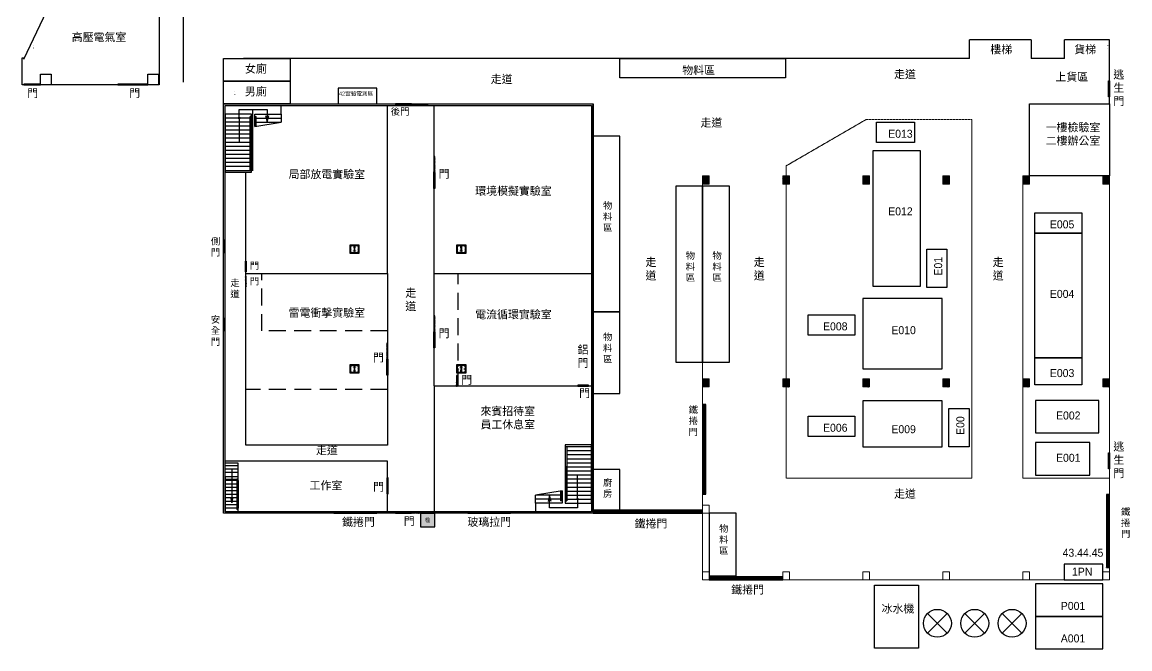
# Model space of a CAD drawing. Header units: millimetres. Extents: x 22594 to 38070, y -3587 to 6205.
# Drawn here: x 22594 to 30897, y -3587 to 1110 of the extents above; entities that cross this region are included whole.
import ezdxf

# ---------------------------------------------------------------- set-up
doc = ezdxf.new("R2010")
doc.units = ezdxf.units.MM
doc.linetypes.add('DASHED2', pattern=[9.525, 6.35, -3.175])
doc.linetypes.add('HIDDEN', pattern=[4.5, 3.5, -1])
doc.layers.get('0').update_dxf_attribs({"lineweight": 25})
for name, color, linetype, lineweight in [('Assist', 40, 'Continuous', 25), ('DIM', 3, 'Continuous', 13), ('HID', 4, 'HIDDEN', 13)]:
    doc.layers.add(name, color=color, linetype=linetype, lineweight=lineweight)
doc.layers.add('樓梯', color=40, linetype='Continuous')
doc.layers.add('消防栓', color=1, linetype='Continuous')
doc.styles.add('CHARDON', font='arial.ttf', dxfattribs={"height": 3})
doc.styles.add('SIMPLEX', font='simplex.shx')
pattern_1 = [(45, (-22528.721, -2654.853), (-2.24506403, 2.24506403), [])]
pattern_2 = [(315, (21109.1092, 20241.788), (2.24506403, 2.24506403), [])]

msp = doc.modelspace()

# ---------------------------------------------------------------- hatches: boundary and pattern name
h = msp.add_hatch()
h.set_pattern_fill('ANSI31', color=256, scale=1.5, angle=90)
h.set_pattern_definition([(45, (-153652.207, -33733.3383), (-3.36759605, 3.36759605), [])])
h.paths.add_polyline_path([(30735.9, 551.2), (30735.9, 671.2), (30735.9, 671.2), (30740.4, 671.2), (30744.9, 671.2), (30744.9, 551.2)])
h = msp.add_hatch()
h.set_pattern_fill('ANSI31', color=256)
h.set_pattern_definition(pattern_1)
h.paths.add_polyline_path([(22606.2, 639.9), (22731.2, 639.9), (22731.2, 645.9), (22606.2, 645.9)])
h = msp.add_hatch()
h.set_pattern_fill('ANSI31', color=256)
h.set_pattern_definition(pattern_1)
h.paths.add_polyline_path([(23311.2, 645.9), (23311.2, 639.9), (23536.2, 639.9), (23536.2, 645.9)])
h = msp.add_hatch()
h.set_pattern_fill('ANSI31', color=256, scale=1.5)
h.set_pattern_definition([(45, (-6159.9087, -4251.512), (-3.36759605, 3.36759605), [])])
h.paths.add_polyline_path([(25392.8, 485.3), (25512.7, 485.3), (25512.7, 486.9), (25512.7, 491.4), (25512.7, 497.3), (25392.7, 497.3)])
h = msp.add_hatch()
h.set_pattern_fill('ANSI31', color=256, scale=1.5, angle=180)
h.set_pattern_definition([(135, (59917.3065, -183901.186), (-3.36759605, -3.36759605), [])])
h.paths.add_polyline_path([(25632.7, 485.3), (25512.8, 485.3), (25512.7, 486.9), (25512.7, 491.4), (25512.7, 497.3), (25632.7, 497.3)])
h = msp.add_hatch()
h.set_pattern_fill('ANSI31', color=256, scale=1.5, angle=270)
h.set_pattern_definition([(315, (20940.4415, 31657.384), (3.36759605, 3.36759605), [])])
h.paths.add_polyline_path([(25678.9, 104.7), (25678.9, -15.2), (25678.9, -15.3), (25683.4, -15.3), (25687.9, -15.3), (25687.9, 104.7)])
h = msp.add_hatch()
h.set_pattern_fill('ANSI31', color=256, scale=1.5, angle=90)
h.set_pattern_definition([(45, (-158709.2323, -34419.8312), (-3.36759605, 3.36759605), [])])
h.paths.add_polyline_path([(25678.9, -135.3), (25678.9, -15.3), (25678.9, -15.3), (25683.4, -15.3), (25687.9, -15.3), (25687.9, -135.3)])
h = msp.add_hatch()
h.set_pattern_fill('ANSI31', color=256)
h.set_pattern_definition([(45, (-6963.4102, -21135.9527), (-2.24506403, 2.24506403), [])])
h.paths.add_polyline_path([(27694.9, -102.9), (27744.9, -102.9), (27744.9, -40.9), (27694.9, -40.9)])
h = msp.add_hatch()
h.set_pattern_fill('ANSI31', color=256)
h.set_pattern_definition([(45, (-6363.4102, -21135.9527), (-2.24506403, 2.24506403), [])])
h.paths.add_polyline_path([(28294.9, -102.9), (28344.9, -102.9), (28344.9, -40.9), (28294.9, -40.9)])
h = msp.add_hatch()
h.set_pattern_fill('ANSI31', color=256)
h.set_pattern_definition([(45, (-5763.4102, -21135.7458), (-2.24506403, 2.24506403), [])])
h.paths.add_polyline_path([(28894.9, -102.7), (28944.9, -102.7), (28944.9, -40.7), (28894.9, -40.7)])
h = msp.add_hatch()
h.set_pattern_fill('ANSI31', color=256)
h.set_pattern_definition([(45, (-5163.4102, -21135.7458), (-2.24506403, 2.24506403), [])])
h.paths.add_polyline_path([(29494.9, -102.7), (29544.9, -102.7), (29544.9, -40.7), (29494.9, -40.7)])
h = msp.add_hatch()
h.set_pattern_fill('ANSI31', color=256)
h.set_pattern_definition([(45, (-4563.4102, -21135.7458), (-2.24506403, 2.24506403), [])])
h.paths.add_polyline_path([(30094.9, -102.7), (30144.9, -102.7), (30144.9, -40.7), (30094.9, -40.7)])
h = msp.add_hatch()
h.set_pattern_fill('ANSI31', color=256)
h.set_pattern_definition([(45, (-3963.4102, -21135.7458), (-2.24506403, 2.24506403), [])])
h.paths.add_polyline_path([(30694.9, -102.7), (30744.9, -102.7), (30744.9, -40.7), (30694.9, -40.7)])
h = msp.add_hatch()
h.set_pattern_fill('ANSI31', color=256, angle=270)
h.set_pattern_definition([(315, (20947.2648, 20499.619), (2.24506403, 2.24506403), [])])
h.paths.add_polyline_path([(24103.9, -524.4), (24103.9, -615.4), (24106.2, -615.5), (24109.2, -615.5), (24115.9, -615.5), (24115.9, -524.4)])
h = msp.add_hatch(color=256)
h.dxf.hatch_style = 1
edge = h.paths.add_edge_path()
edge.add_arc((25061.9, -613.7), 1.2, 180, 540)
edge = h.paths.add_edge_path()
edge.add_arc((25084.9, -613.7), 1.2, 180, 540)
edge = h.paths.add_edge_path()
edge.add_arc((25107.9, -613.7), 1.2, 180, 540)
edge = h.paths.add_edge_path()
edge.add_arc((25107.9, -590.7), 1.2, 180, 540)
edge = h.paths.add_edge_path()
edge.add_arc((25107.9, -567.7), 1.2, 180, 540)
edge = h.paths.add_edge_path()
edge.add_arc((25084.9, -567.7), 1.2, 180, 540)
edge = h.paths.add_edge_path()
edge.add_arc((25061.9, -567.7), 1.2, 180, 540)
edge = h.paths.add_edge_path()
edge.add_arc((25061.9, -590.7), 1.2, 180, 540)
h = msp.add_hatch(color=256)
h.dxf.hatch_style = 1
h.paths.add_polyline_path([(25077.4, -605.7), (25077.4, -604.7), (25084.4, -604.7), (25084.4, -576.7), (25077.4, -576.7), (25077.4, -575.7), (25092.4, -575.7), (25092.4, -576.7), (25085.4, -576.7), (25085.4, -604.7), (25092.4, -604.7), (25092.4, -605.7)])
h = msp.add_hatch(color=256)
h.dxf.hatch_style = 1
edge = h.paths.add_edge_path()
edge.add_arc((25862.9, -613.7), 1.2, 180, 540)
edge = h.paths.add_edge_path()
edge.add_arc((25885.9, -613.7), 1.2, 180, 540)
edge = h.paths.add_edge_path()
edge.add_arc((25908.9, -613.7), 1.2, 180, 540)
edge = h.paths.add_edge_path()
edge.add_arc((25908.9, -590.7), 1.2, 180, 540)
edge = h.paths.add_edge_path()
edge.add_arc((25908.9, -567.7), 1.2, 180, 540)
edge = h.paths.add_edge_path()
edge.add_arc((25885.9, -567.7), 1.2, 180, 540)
edge = h.paths.add_edge_path()
edge.add_arc((25862.9, -567.7), 1.2, 180, 540)
edge = h.paths.add_edge_path()
edge.add_arc((25862.9, -590.7), 1.2, 180, 540)
h = msp.add_hatch(color=256)
h.dxf.hatch_style = 1
h.paths.add_polyline_path([(25878.4, -605.7), (25878.4, -604.7), (25885.4, -604.7), (25885.4, -576.7), (25878.4, -576.7), (25878.4, -575.7), (25893.4, -575.7), (25893.4, -576.7), (25886.4, -576.7), (25886.4, -604.7), (25893.4, -604.7), (25893.4, -605.7)])
h = msp.add_hatch()
h.set_pattern_fill('ANSI31', color=256, angle=90)
h.set_pattern_definition(pattern_2)
h.paths.add_polyline_path([(24268.1, -761.1), (24268.1, -681.1), (24268.1, -681.1), (24271.1, -681.1), (24274.1, -681.1), (24274.1, -761.1)])
h = msp.add_hatch()
h.set_pattern_fill('ANSI31', color=256, angle=270)
h.set_pattern_definition(pattern_2)
h.paths.add_polyline_path([(24268.1, -793.3), (24268.1, -873.2), (24268.1, -873.3), (24271.1, -873.3), (24274.1, -873.3), (24274.1, -793.3)])
h = msp.add_hatch()
h.set_pattern_fill('ANSI31', color=256, angle=270)
h.set_pattern_definition([(315, (20947.2648, 19913.3272), (2.24506403, 2.24506403), [])])
h.paths.add_polyline_path([(24103.9, -1110.7), (24103.9, -1201.7), (24106.2, -1201.8), (24109.2, -1201.8), (24115.9, -1201.8), (24115.9, -1110.7)])
h = msp.add_hatch()
h.set_pattern_fill('ANSI31', color=256, scale=1.5, angle=270)
h.set_pattern_definition([(315, (20940.4415, 30461.7113), (3.36759605, 3.36759605), [])])
h.paths.add_polyline_path([(25678.9, -1090.9), (25678.9, -1210.8), (25678.9, -1210.9), (25683.4, -1210.9), (25687.9, -1210.9), (25687.9, -1090.9)])
h = msp.add_hatch()
h.set_pattern_fill('ANSI31', color=256, scale=1.5, angle=90)
h.set_pattern_definition([(45, (-158712.2323, -34419.8312), (-3.36759605, 3.36759605), [])])
h.paths.add_polyline_path([(25678.9, -1330.9), (25678.9, -1211), (25678.9, -1210.9), (25683.4, -1210.9), (25687.9, -1210.9), (25687.9, -1330.9)])
h = msp.add_hatch()
h.set_pattern_fill('ANSI31', color=256, scale=1.5, angle=270)
h.set_pattern_definition([(315, (20588.6136, 30257.4996), (3.36759605, 3.36759605), [])])
h.paths.add_polyline_path([(25327.1, -1295.1), (25327.1, -1415.1), (25327.1, -1415.1), (25331.6, -1415.1), (25336.1, -1415.1), (25336.1, -1295.1)])
h = msp.add_hatch()
h.set_pattern_fill('ANSI31', color=256, angle=270)
h.set_pattern_definition([(315, (23706.7428, 19671.913), (2.24506403, 2.24506403), [])])
h.paths.add_polyline_path([(26862.9, -1363.2), (26862.9, -1443.2), (26865.7, -1443.2), (26868.7, -1443.2), (26874.9, -1443.2), (26874.9, -1363.2)])
h = msp.add_hatch(color=256)
h.dxf.hatch_style = 1
edge = h.paths.add_edge_path()
edge.add_arc((25061.9, -1511.7), 1.2, 180, 540)
edge = h.paths.add_edge_path()
edge.add_arc((25084.9, -1511.7), 1.2, 180, 540)
edge = h.paths.add_edge_path()
edge.add_arc((25107.9, -1511.7), 1.2, 180, 540)
edge = h.paths.add_edge_path()
edge.add_arc((25107.9, -1488.7), 1.2, 180, 540)
edge = h.paths.add_edge_path()
edge.add_arc((25107.9, -1465.7), 1.2, 180, 540)
edge = h.paths.add_edge_path()
edge.add_arc((25084.9, -1465.7), 1.2, 180, 540)
edge = h.paths.add_edge_path()
edge.add_arc((25061.9, -1465.7), 1.2, 180, 540)
edge = h.paths.add_edge_path()
edge.add_arc((25061.9, -1488.7), 1.2, 180, 540)
h = msp.add_hatch(color=256)
h.dxf.hatch_style = 1
h.paths.add_polyline_path([(25077.4, -1503.7), (25077.4, -1502.7), (25084.4, -1502.7), (25084.4, -1474.7), (25077.4, -1474.7), (25077.4, -1473.7), (25092.4, -1473.7), (25092.4, -1474.7), (25085.4, -1474.7), (25085.4, -1502.7), (25092.4, -1502.7), (25092.4, -1503.7)])
h = msp.add_hatch()
h.set_pattern_fill('ANSI31', color=256, scale=1.5, angle=90)
h.set_pattern_definition([(45, (-159064.06, -34624.043), (-3.36759605, 3.36759605), [])])
h.paths.add_polyline_path([(25327.1, -1535.1), (25327.1, -1415.2), (25327.1, -1415.1), (25331.6, -1415.1), (25336.1, -1415.1), (25336.1, -1535.1)])
h = msp.add_hatch(color=256)
h.dxf.hatch_style = 1
edge = h.paths.add_edge_path()
edge.add_arc((25862.9, -1511.7), 1.2, 0, 360)
edge = h.paths.add_edge_path()
edge.add_arc((25885.9, -1511.7), 1.2, 0, 360)
edge = h.paths.add_edge_path()
edge.add_arc((25908.9, -1511.7), 1.2, 0, 360)
edge = h.paths.add_edge_path()
edge.add_arc((25908.9, -1488.7), 1.2, 0, 360)
edge = h.paths.add_edge_path()
edge.add_arc((25908.9, -1465.7), 1.2, 0, 360)
edge = h.paths.add_edge_path()
edge.add_arc((25885.9, -1465.7), 1.2, 0, 360)
edge = h.paths.add_edge_path()
edge.add_arc((25862.9, -1465.7), 1.2, 0, 360)
edge = h.paths.add_edge_path()
edge.add_arc((25862.9, -1488.7), 1.2, 0, 360)
h = msp.add_hatch(color=256)
h.dxf.hatch_style = 1
h.paths.add_polyline_path([(25878.4, -1503.7), (25878.4, -1502.7), (25885.4, -1502.7), (25885.4, -1474.7), (25878.4, -1474.7), (25878.4, -1473.7), (25893.4, -1473.7), (25893.4, -1474.7), (25886.4, -1474.7), (25886.4, -1502.7), (25893.4, -1502.7), (25893.4, -1503.7)])
h = msp.add_hatch()
h.set_pattern_fill('ANSI31', color=256, angle=270)
h.set_pattern_definition([(315, (22690.949, 19497.3185), (2.24506403, 2.24506403), [])])
h.paths.add_polyline_path([(25849.9, -1537.8), (25849.9, -1617.7), (25849.9, -1617.8), (25852.9, -1617.8), (25855.9, -1617.8), (25855.9, -1537.8)])
h = msp.add_hatch()
h.set_pattern_fill('ANSI31', color=256)
h.set_pattern_definition([(45, (-6963.4102, -22657.0562), (-2.24506403, 2.24506403), [])])
h.paths.add_polyline_path([(27694.9, -1624), (27744.9, -1624), (27744.9, -1562), (27694.9, -1562)])
h = msp.add_hatch()
h.set_pattern_fill('ANSI31', color=256)
h.set_pattern_definition([(45, (-6363.4102, -22657.0562), (-2.24506403, 2.24506403), [])])
h.paths.add_polyline_path([(28294.9, -1624), (28344.9, -1624), (28344.9, -1562), (28294.9, -1562)])
h = msp.add_hatch()
h.set_pattern_fill('ANSI31', color=256)
h.set_pattern_definition([(45, (-5763.4102, -22657.0562), (-2.24506403, 2.24506403), [])])
h.paths.add_polyline_path([(28894.9, -1624), (28944.9, -1624), (28944.9, -1562), (28894.9, -1562)])
h = msp.add_hatch()
h.set_pattern_fill('ANSI31', color=256)
h.set_pattern_definition([(45, (-5163.4102, -22656.8493), (-2.24506403, 2.24506403), [])])
h.paths.add_polyline_path([(29494.9, -1623.8), (29544.9, -1623.8), (29544.9, -1561.8), (29494.9, -1561.8)])
h = msp.add_hatch()
h.set_pattern_fill('ANSI31', color=256)
h.set_pattern_definition([(45, (-4563.4102, -22656.8493), (-2.24506403, 2.24506403), [])])
h.paths.add_polyline_path([(30094.9, -1623.8), (30144.9, -1623.8), (30144.9, -1561.8), (30094.9, -1561.8)])
h = msp.add_hatch()
h.set_pattern_fill('ANSI31', color=256)
h.set_pattern_definition([(45, (-3963.4102, -22656.8493), (-2.24506403, 2.24506403), [])])
h.paths.add_polyline_path([(30694.9, -1623.8), (30744.9, -1623.8), (30744.9, -1561.8), (30694.9, -1561.8)])
h = msp.add_hatch()
h.set_pattern_fill('ANSI31', color=256)
h.set_pattern_definition([(45, (5725.4436, -4776.2385), (-2.24506403, 2.24506403), [])])
h.paths.add_polyline_path([(26760.5, -1617.3), (26840.5, -1617.3), (26840.5, -1617.3), (26840.5, -1614.3), (26840.5, -1611.3), (26760.5, -1611.3)])
h = msp.add_hatch()
h.set_pattern_fill('ANSI31', color=256, scale=1.5, angle=270)
h.set_pattern_definition([(315, (22971.467, 29244.544), (3.36759605, 3.36759605), [])])
h.paths.add_polyline_path([(27694.9, -1757.3), (27694.9, -2428), (27709.9, -2428.1), (27714.4, -2428.1), (27718.9, -2428.1), (27718.9, -1757.3)])
h = msp.add_hatch()
h.set_pattern_fill('ANSI31', color=256, scale=1.5, angle=90)
h.set_pattern_definition([(45, (-153652.207, -36522.1283), (-3.36759605, 3.36759605), [])])
h.paths.add_polyline_path([(30735.9, -2237.6), (30735.9, -2117.6), (30735.9, -2117.6), (30740.4, -2117.6), (30744.9, -2117.6), (30744.9, -2237.6)])
h = msp.add_hatch()
h.set_pattern_fill('ANSI31', color=256, scale=1.5, angle=270)
h.set_pattern_definition([(315, (20589.673, 29248.5424), (3.36759605, 3.36759605), [])])
h.paths.add_polyline_path([(25328.1, -2304.1), (25328.1, -2424), (25328.1, -2424.1), (25332.6, -2424.1), (25337.1, -2424.1), (25337.1, -2304.1)])
h = msp.add_hatch()
h.set_pattern_fill('ANSI31', color=256, scale=1.5, angle=270)
h.set_pattern_definition([(315, (25997.467, 28695.1566), (3.36759605, 3.36759605), [])])
h.paths.add_polyline_path([(30720.9, -2428.8), (30720.9, -2977.4), (30735.9, -2977.5), (30740.4, -2977.5), (30744.9, -2977.5), (30744.9, -2428.8)])
h = msp.add_hatch()
h.set_pattern_fill('ANSI31', color=256, scale=1.5)
h.set_pattern_definition([(45, (-6581.7846, -7307.512), (-3.36759605, 3.36759605), [])])
h.paths.add_polyline_path([(24930.2, -2570.7), (25090.8, -2570.7), (25090.9, -2569.1), (25090.9, -2564.6), (25090.9, -2558.7), (24930.1, -2558.7)])
h = msp.add_hatch()
h.set_pattern_fill('ANSI31', color=256, scale=1.5)
h.set_pattern_definition([(45, (-6421.083, -7307.512), (-3.36759605, 3.36759605), [])])
h.paths.add_polyline_path([(25090.9, -2570.7), (25251.5, -2570.7), (25251.6, -2569.1), (25251.6, -2564.6), (25251.6, -2558.7), (25090.8, -2558.7)])
h = msp.add_hatch()
h.set_pattern_fill('ANSI31', color=256, scale=1.5)
h.set_pattern_definition([(45, (-6159.9087, -7307.512), (-3.36759605, 3.36759605), [])])
h.paths.add_polyline_path([(25392.8, -2570.7), (25512.7, -2570.7), (25512.7, -2569.1), (25512.7, -2564.6), (25512.7, -2558.7), (25392.7, -2558.7)])
h = msp.add_hatch()
h.set_pattern_fill('ANSI31', color=256, scale=1.5, angle=180)
h.set_pattern_definition([(135, (59917.3065, -186957.186), (-3.36759605, -3.36759605), [])])
h.paths.add_polyline_path([(25632.7, -2570.7), (25512.8, -2570.7), (25512.7, -2569.1), (25512.7, -2564.6), (25512.7, -2558.7), (25632.7, -2558.7)])
h = msp.add_hatch()
h.set_pattern_fill('ANSI31', color=256, scale=1.5)
h.set_pattern_definition([(45, (-5577.591, -7307.512), (-3.36759605, 3.36759605), [])])
h.paths.add_polyline_path([(25934.4, -2570.7), (26095, -2570.7), (26095, -2569.1), (26095, -2564.6), (26095, -2558.7), (25934.3, -2558.7)])
h = msp.add_hatch()
h.set_pattern_fill('ANSI31', color=256, scale=1.5)
h.set_pattern_definition([(45, (-5416.8896, -7307.512), (-3.36759605, 3.36759605), [])])
h.paths.add_polyline_path([(26095.1, -2570.7), (26255.7, -2570.7), (26255.7, -2569.1), (26255.7, -2564.6), (26255.7, -2558.7), (26095, -2558.7)])
h = msp.add_hatch()
h.set_pattern_fill('ANSI31', color=256)
h.set_pattern_definition([(45, (5839.8204, -5711.619), (-2.24506403, 2.24506403), [])])
h.paths.add_polyline_path([(26874.9, -2570.7), (27694.9, -2570.7), (27694.9, -2546.7), (26954.9, -2546.7), (26954.9, -2546.7), (26874.9, -2546.7)])
h = msp.add_hatch()
h.set_pattern_fill('ANSI31', color=256)
h.set_pattern_definition([(45, (6709.8204, -6211.619), (-2.24506403, 2.24506403), [])])
h.paths.add_polyline_path([(27744.9, -3070.7), (28294.9, -3070.7), (28294.9, -3046.7), (27824.9, -3046.7), (27824.9, -3046.7), (27744.9, -3046.7)])
at = {"layer": '消防栓'}
h = msp.add_hatch(color=256, dxfattribs=at)
h.paths.add_polyline_path([(25580.1, -2671.4), (25687.6, -2671.4), (25687.6, -2572.4), (25580.1, -2572.4)])
h.paths.add_polyline_path([(25584.7, -2609), (25643.1, -2609), (25643.1, -2707.1), (25584.7, -2707.1)], flags=9)

# ---------------------------------------------------------------- linework, layer by layer
for p, q in [((22606.2, 831.9), (23269, 2233.9)), ((23621.2, 1284.7), (23621.2, 639.9)), ((23801.2, 1184.7), (23801.2, 661.9)), ((29694.9, 838.2), (29694.9, 978.7)), ((30157.3, 978.7), (30157.3, 838.2)), ((30407.3, 838.2), (30407.3, 978.7)), ((30744.9, 497.3), (30744.9, 978.7)), ((22606.2, 639.9), (22594.2, 639.9)), ((23621.2, 639.9), (22811.2, 639.9)), ((25332.4, -774.3), (25332.4, 485.3)), ((25683.4, -1616.3), (25683.4, 485.3)), ((24271.4, -2059.3), (24271.4, -14.7)), ((25056.9, -618.7), (25056.9, -562.7)), ((25056.9, -562.7), (25112.9, -562.7)), ((25056.9, -618.7), (25056.9, -562.7)), ((25056.9, -562.7), (25112.9, -562.7)), ((25056.9, -618.7), (25056.9, -562.7)), ((25077.4, -576.7), (25077.4, -575.7)), ((25077.4, -575.7), (25092.4, -575.7)), ((25084.4, -576.7), (25077.4, -576.7)), ((25084.4, -604.7), (25084.4, -576.7)), ((25092.4, -576.7), (25085.4, -576.7)), ((25085.4, -576.7), (25085.4, -604.7)), ((25092.4, -575.7), (25092.4, -576.7)), ((25112.9, -562.7), (25112.9, -618.7)), ((25112.9, -562.7), (25112.9, -618.7)), ((25857.9, -618.7), (25857.9, -562.7)), ((25857.9, -562.7), (25913.9, -562.7)), ((25857.9, -618.7), (25857.9, -562.7)), ((25857.9, -562.7), (25913.9, -562.7)), ((25857.9, -618.7), (25857.9, -562.7)), ((25878.4, -576.7), (25878.4, -575.7)), ((25878.4, -575.7), (25893.4, -575.7)), ((25885.4, -576.7), (25878.4, -576.7)), ((25885.4, -604.7), (25885.4, -576.7)), ((25893.4, -576.7), (25886.4, -576.7)), ((25886.4, -576.7), (25886.4, -604.7)), ((25893.4, -575.7), (25893.4, -576.7)), ((25913.9, -562.7), (25913.9, -618.7)), ((25913.9, -562.7), (25913.9, -618.7)), ((25084.9, -618.7), (25056.9, -618.7)), ((25084.9, -618.7), (25056.9, -618.7)), ((25084.9, -618.7), (25056.9, -618.7)), ((25077.4, -605.7), (25077.4, -604.7)), ((25077.4, -604.7), (25084.4, -604.7)), ((25092.4, -605.7), (25077.4, -605.7)), ((25112.9, -618.7), (25084.9, -618.7)), ((25112.9, -618.7), (25084.9, -618.7)), ((25085.4, -604.7), (25092.4, -604.7)), ((25092.4, -604.7), (25092.4, -605.7)), ((25112.9, -590.7), (25112.9, -618.7)), ((25112.9, -590.7), (25112.9, -618.7)), ((25885.9, -618.7), (25857.9, -618.7)), ((25885.9, -618.7), (25857.9, -618.7)), ((25885.9, -618.7), (25857.9, -618.7)), ((25878.4, -605.7), (25878.4, -604.7)), ((25878.4, -604.7), (25885.4, -604.7)), ((25893.4, -605.7), (25878.4, -605.7)), ((25913.9, -618.7), (25885.9, -618.7)), ((25913.9, -618.7), (25885.9, -618.7)), ((25886.4, -604.7), (25893.4, -604.7)), ((25893.4, -604.7), (25893.4, -605.7)), ((25913.9, -590.7), (25913.9, -618.7)), ((25913.9, -590.7), (25913.9, -618.7)), ((24271.4, -774.3), (25332.4, -774.3)), ((25332.4, -774.3), (25332.4, -2059.3)), ((25683.4, -774.3), (26862.9, -774.3)), ((25056.9, -1516.7), (25056.9, -1460.7)), ((25056.9, -1460.7), (25112.9, -1460.7)), ((25056.9, -1516.7), (25056.9, -1460.7)), ((25056.9, -1460.7), (25112.9, -1460.7)), ((25077.4, -1474.7), (25077.4, -1473.7)), ((25077.4, -1473.7), (25092.4, -1473.7)), ((25084.4, -1474.7), (25077.4, -1474.7)), ((25084.4, -1502.7), (25084.4, -1474.7)), ((25092.4, -1474.7), (25085.4, -1474.7)), ((25085.4, -1474.7), (25085.4, -1502.7)), ((25092.4, -1473.7), (25092.4, -1474.7)), ((25112.9, -1460.7), (25112.9, -1516.7)), ((25112.9, -1460.7), (25112.9, -1516.7)), ((25112.9, -1488.7), (25112.9, -1516.7)), ((25112.9, -1488.7), (25112.9, -1516.7)), ((25857.9, -1516.7), (25857.9, -1460.7)), ((25857.9, -1460.7), (25913.9, -1460.7)), ((25857.9, -1516.7), (25857.9, -1460.7)), ((25857.9, -1460.7), (25913.9, -1460.7)), ((25857.9, -1516.7), (25857.9, -1460.7)), ((25878.4, -1474.7), (25878.4, -1473.7)), ((25878.4, -1473.7), (25893.4, -1473.7)), ((25885.4, -1474.7), (25878.4, -1474.7)), ((25885.4, -1502.7), (25885.4, -1474.7)), ((25893.4, -1474.7), (25886.4, -1474.7)), ((25886.4, -1474.7), (25886.4, -1502.7)), ((25893.4, -1473.7), (25893.4, -1474.7)), ((25913.9, -1460.7), (25913.9, -1516.7)), ((25913.9, -1460.7), (25913.9, -1516.7)), ((25913.9, -1488.7), (25913.9, -1516.7)), ((25913.9, -1488.7), (25913.9, -1516.7)), ((25084.9, -1516.7), (25056.9, -1516.7)), ((25084.9, -1516.7), (25056.9, -1516.7)), ((25077.4, -1503.7), (25077.4, -1502.7)), ((25077.4, -1502.7), (25084.4, -1502.7)), ((25092.4, -1503.7), (25077.4, -1503.7)), ((25112.9, -1516.7), (25084.9, -1516.7)), ((25112.9, -1516.7), (25084.9, -1516.7)), ((25085.4, -1502.7), (25092.4, -1502.7)), ((25092.4, -1502.7), (25092.4, -1503.7)), ((25885.9, -1516.7), (25857.9, -1516.7)), ((25885.9, -1516.7), (25857.9, -1516.7)), ((25885.9, -1516.7), (25857.9, -1516.7)), ((25878.4, -1503.7), (25878.4, -1502.7)), ((25878.4, -1502.7), (25885.4, -1502.7)), ((25893.4, -1503.7), (25878.4, -1503.7)), ((25913.9, -1516.7), (25885.9, -1516.7)), ((25913.9, -1516.7), (25885.9, -1516.7)), ((25886.4, -1502.7), (25893.4, -1502.7)), ((25893.4, -1502.7), (25893.4, -1503.7)), ((25683.4, -1616.3), (26862.9, -1616.3)), ((25683.4, -1616.3), (25683.4, -2559.3)), ((25332.4, -2059.3), (24271.4, -2059.3)), ((25332.4, -2179.3), (24117.4, -2179.3)), ((25332.4, -2558.7), (25332.4, -2179.3))]:
    msp.add_line(p, q)
at = {"color": 0}
for p, q in [((30157.3, 978.7), (29694.9, 978.7)), ((30744.9, 978.7), (30407.3, 978.7)), ((22594.2, 843.9), (22611.9, 843.9)), ((22594.2, 639.9), (22594.2, 843.9)), ((22594.2, 843.9), (22611.9, 843.9)), ((22594.2, 843.9), (22611.9, 843.9)), ((26874.9, 838.2), (24253.6, 838.2)), ((29694.9, 838.2), (26874.9, 838.2)), ((30407.3, 838.2), (30157.3, 838.2)), ((24103.9, 497.3), (26874.9, 497.3)), ((24103.9, 497.3), (26874.9, 497.3)), ((24103.9, -2570.7), (24103.9, 497.3)), ((26874.9, -2570.7), (26874.9, 497.3)), ((26874.9, -2570.7), (26874.9, 497.3)), ((26874.9, -2570.7), (24103.9, -2570.7)), ((29380.6, -3321.3), (29528.3, -3469)), ((29380.6, -3469), (29528.3, -3321.3)), ((29660.6, -3321.3), (29808.4, -3469)), ((29660.6, -3469), (29808.4, -3321.3)), ((29940.7, -3321.3), (30088.4, -3469)), ((29940.7, -3469), (30088.4, -3321.3))]:
    msp.add_line(p, q, dxfattribs=at)
at = {"linetype": 'DASHED2', "ltscale": 20}
for p, q in [((24391.4, -1204.3), (24391.4, -774.3)), ((25863.4, -1616.3), (25863.4, -774.3)), ((25332.4, -1204.3), (24391.4, -1204.3)), ((25333, -1643.3), (24272, -1643.3))]:
    msp.add_line(p, q, dxfattribs=at)
at = {"color": 0}
for points in [[(24602.7, 667.8), (24103.9, 667.8), (24103.9, 838.2), (24602.7, 838.2)], [(27075, 838.2), (28314.8, 838.2), (28314.8, 693.4), (27075, 693.4)], [(24602.7, 497.3), (24103.9, 497.3), (24103.9, 667.8), (24602.7, 667.8)], [(26874.9, -2570.7), (24103.9, -2570.7), (24103.9, 497.3), (26874.9, 497.3)], [(26862.9, -2558.7), (24115.9, -2558.7), (24115.9, 485.3), (26862.9, 485.3)], [(30744.9, -40.7), (30144.9, -40.7), (30144.9, 497.3), (30744.9, 497.3)], [(26874.9, -1061.7), (27075, -1061.7), (27075, 255.5), (26874.9, 255.5)], [(27494.8, -1436.8), (27694.9, -1436.8), (27694.9, -119.6), (27494.8, -119.6)], [(27694.9, -1436.8), (27895, -1436.8), (27895, -119.6), (27694.9, -119.6)], [(29490.2, -960.9), (28894.9, -960.9), (28894.9, -1488.3), (29490.2, -1488.3)], [(26874.9, -1672.2), (27075, -1672.2), (27075, -1061.7), (26874.9, -1061.7)], [(29490.2, -1728.2), (28894.9, -1728.2), (28894.9, -2071.6), (29490.2, -2071.6)], [(30665.1, -1724.3), (30189.9, -1724.3), (30189.9, -1967.9), (30665.1, -1967.9)], [(30597.6, -2041.3), (30189.9, -2041.3), (30189.9, -2284.9), (30597.6, -2284.9)], [(26874.9, -2546.7), (27075, -2546.7), (27075, -2241.4), (26874.9, -2241.4)], [(27744.9, -3039.7), (27945, -3039.7), (27945, -2570), (27744.9, -2570)], [(28983.4, -3109.1), (29313.3, -3109.1), (29313.3, -3582.1), (28983.4, -3582.1)], [(30694.9, -3099.6), (30189.9, -3099.6), (30189.9, -3343.2), (30694.9, -3343.2)], [(30694.9, -3343.2), (30189.9, -3343.2), (30189.9, -3586.8), (30694.9, -3586.8)]]:
    msp.add_lwpolyline(points, close=True, dxfattribs=at)
for points in [[(22731.2, 719.9), (22811.2, 719.9), (22811.2, 639.9), (22731.2, 639.9)], [(23536.2, 719.9), (23616.2, 719.9), (23616.2, 639.9), (23536.2, 639.9)], [(30735.9, 551.2), (30735.9, 671.2), (30744.9, 671.2), (30744.9, 551.2)], [(22606.2, 639.9), (22731.2, 639.9), (22731.2, 645.9), (22606.2, 645.9)], [(23311.2, 639.9), (23536.2, 639.9), (23536.2, 645.9), (23311.2, 645.9)], [(25392.7, 485.3), (25512.7, 485.3), (25512.7, 497.3), (25392.7, 497.3)], [(25632.7, 485.3), (25512.7, 485.3), (25512.7, 497.3), (25632.7, 497.3)], [(28997.3, 360.4), (29284, 360.4), (29284, 208.4), (28997.3, 208.4)], [(25678.9, 104.7), (25678.9, -15.3), (25687.9, -15.3), (25687.9, 104.7)], [(28973, 147.8), (29324.3, 147.8), (29324.3, -871.4), (28973, -871.4)], [(25678.9, -135.3), (25678.9, -15.3), (25687.9, -15.3), (25687.9, -135.3)], [(30184.9, -318.9), (30536.1, -318.9), (30536.1, -470.8), (30184.9, -470.8)], [(30184.9, -470.8), (30536.1, -470.8), (30536.1, -1406.3), (30184.9, -1406.3)], [(24103.9, -524.4), (24103.9, -615.5), (24115.9, -615.5), (24115.9, -524.4)], [(25117.9, -623.7), (25051.9, -623.7), (25051.9, -557.7), (25117.9, -557.7)], [(25112.9, -618.7), (25056.9, -618.7), (25056.9, -562.7), (25112.9, -562.7)], [(25918.9, -623.7), (25852.9, -623.7), (25852.9, -557.7), (25918.9, -557.7)], [(25913.9, -618.7), (25857.9, -618.7), (25857.9, -562.7), (25913.9, -562.7)], [(29374.1, -877.2), (29374.1, -590.4), (29526, -590.4), (29526, -877.2)], [(24268.1, -761.1), (24268.1, -681.1), (24274.1, -681.1), (24274.1, -761.1)], [(24268.1, -793.3), (24268.1, -873.3), (24274.1, -873.3), (24274.1, -793.3)], [(24103.9, -1110.7), (24103.9, -1201.8), (24115.9, -1201.8), (24115.9, -1110.7)], [(25678.9, -1090.9), (25678.9, -1210.9), (25687.9, -1210.9), (25687.9, -1090.9)], [(28484.7, -1083.4), (28835.9, -1083.4), (28835.9, -1235.4), (28484.7, -1235.4)], [(25678.9, -1330.9), (25678.9, -1210.9), (25687.9, -1210.9), (25687.9, -1330.9)], [(25327.1, -1295.1), (25327.1, -1415.1), (25336.1, -1415.1), (25336.1, -1295.1)], [(26862.9, -1363.2), (26862.9, -1443.2), (26874.9, -1443.2), (26874.9, -1363.2)], [(30184.9, -1406.3), (30536.1, -1406.3), (30536.1, -1608.9), (30184.9, -1608.9)], [(25117.9, -1521.7), (25051.9, -1521.7), (25051.9, -1455.7), (25117.9, -1455.7)], [(25112.9, -1516.7), (25056.9, -1516.7), (25056.9, -1460.7), (25112.9, -1460.7)], [(25327.1, -1535.1), (25327.1, -1415.1), (25336.1, -1415.1), (25336.1, -1535.1)], [(25918.9, -1521.7), (25852.9, -1521.7), (25852.9, -1455.7), (25918.9, -1455.7)], [(25913.9, -1516.7), (25857.9, -1516.7), (25857.9, -1460.7), (25913.9, -1460.7)], [(25849.9, -1537.8), (25849.9, -1617.8), (25855.9, -1617.8), (25855.9, -1537.8)], [(26760.5, -1617.3), (26840.5, -1617.3), (26840.5, -1611.3), (26760.5, -1611.3)], [(27694.9, -1756.1), (27694.9, -2428.1), (27718.9, -2428.1), (27718.9, -1756.1)], [(29540, -2071.6), (29540, -1784.9), (29692, -1784.9), (29692, -2071.6)], [(28484.7, -1843.4), (28835.9, -1843.4), (28835.9, -1995.4), (28484.7, -1995.4)], [(30735.9, -2237.6), (30735.9, -2117.6), (30744.9, -2117.6), (30744.9, -2237.6)], [(25328.2, -2304.1), (25328.2, -2424.1), (25337.2, -2424.1), (25337.2, -2304.1)], [(30720.9, -2428.8), (30720.9, -2977.5), (30744.9, -2977.5), (30744.9, -2428.8)], [(24930.2, -2570.7), (25090.9, -2570.7), (25090.9, -2558.7), (24930.2, -2558.7)], [(25090.9, -2570.7), (25251.6, -2570.7), (25251.6, -2558.7), (25090.9, -2558.7)], [(25392.7, -2570.7), (25512.7, -2570.7), (25512.7, -2558.7), (25392.7, -2558.7)], [(25632.7, -2570.7), (25512.7, -2570.7), (25512.7, -2558.7), (25632.7, -2558.7)], [(25934.3, -2570.7), (26095, -2570.7), (26095, -2558.7), (25934.3, -2558.7)], [(26095, -2570.7), (26255.7, -2570.7), (26255.7, -2558.7), (26095, -2558.7)], [(26874.9, -2570.7), (27694.9, -2570.7), (27694.9, -2546.7), (26874.9, -2546.7)], [(27744.9, -3070.7), (28294.9, -3070.7), (28294.9, -3046.7), (27744.9, -3046.7)]]:
    msp.add_lwpolyline(points, close=True)
at = {"color": 2}
for points in [[(25252.5, 616.3), (24963.4, 616.3), (24963.4, 497.3), (25252.5, 497.3)], [(30694.9, -2951.7), (30405.8, -2951.7), (30405.8, -3070.7), (30694.9, -3070.7)]]:
    msp.add_lwpolyline(points, close=True, dxfattribs=at)
at = {"lineweight": -3, "flags": 128}
msp.add_lwpolyline([(25580.1, -2671.4), (25687.6, -2671.4), (25687.6, -2572.4), (25580.1, -2572.4)], close=True, dxfattribs=at)
msp.add_lwpolyline([(25687.6, -2572.4), (25580.1, -2572.4), (25580.1, -2671.4), (25687.6, -2671.4)], dxfattribs=at)
for centre in [(25061.9, -567.7), (25084.9, -567.7), (25107.9, -567.7), (25862.9, -567.7), (25885.9, -567.7), (25908.9, -567.7), (25061.9, -613.7), (25084.9, -613.7), (25107.9, -613.7), (25862.9, -613.7), (25885.9, -613.7), (25908.9, -613.7), (25061.9, -1465.7), (25084.9, -1465.7), (25107.9, -1465.7), (25862.9, -1465.7), (25862.9, -1488.7), (25885.9, -1465.7), (25908.9, -1465.7), (25908.9, -1488.7), (25061.9, -1511.7), (25084.9, -1511.7), (25107.9, -1511.7), (25862.9, -1511.7), (25885.9, -1511.7), (25908.9, -1511.7)]:
    msp.add_circle(centre, 1.2)
at = {"color": 0}
for centre in [(29454.5, -3395.2), (29734.5, -3395.2), (30014.5, -3395.2)]:
    msp.add_circle(centre, 104.5, dxfattribs=at)
at = {"layer": 'Assist'}
for p, q in [((24323.5, -4.7), (24323.5, 459.3)), ((24535.8, 421.1), (24535.8, 485.3)), ((26443.1, -2494.4), (26443.1, -2558.7))]:
    msp.add_line(p, q, dxfattribs=at)
at = {"layer": 'DIM', "color": 5}
for p, q in [((22678.8, 934.9), (22678.8, 935.9)), ((22678.8, 915.9), (22678.8, 916.9)), ((24188.5, 588.3), (24188.5, 589.3)), ((24188.5, 569.3), (24188.5, 570.3))]:
    msp.add_line(p, q, dxfattribs=at)
at = {"layer": 'DIM', "color": 1}
for p, q in [((30732.4, 937.3), (30732.4, 935.8)), ((30732.4, 913.8), (30732.4, 912.3))]:
    msp.add_line(p, q, dxfattribs=at)
at = {"layer": 'DIM', "color": 3}
msp.add_line((24126, 497.3), (25104.9, 497.3), dxfattribs=at)
at = {"layer": 'DIM', "color": 0}
for p, q in [((25104.9, 497.3), (24139.7, 497.3)), ((25104.9, 497.3), (24139.7, 497.3)), ((30744.9, 497.3), (30744.9, -3070.7)), ((27694.9, -102.9), (27694.9, -3070.7)), ((26874.9, -2570.7), (27744.9, -2570.7)), ((27694.9, -3070.7), (30744.9, -3070.7))]:
    msp.add_line(p, q, dxfattribs=at)
for points in [[(27694.9, -40.9), (27744.9, -40.9), (27744.9, -102.9), (27694.9, -102.9)], [(28294.9, -40.9), (28344.9, -40.9), (28344.9, -102.9), (28294.9, -102.9)], [(28894.9, -40.9), (28944.9, -40.9), (28944.9, -102.9), (28894.9, -102.9)], [(29494.9, -40.7), (29544.9, -40.7), (29544.9, -102.7), (29494.9, -102.7)], [(30094.9, -40.7), (30144.9, -40.7), (30144.9, -102.7), (30094.9, -102.7)], [(30694.9, -40.7), (30744.9, -40.7), (30744.9, -102.7), (30694.9, -102.7)], [(27694.9, -1562), (27744.9, -1562), (27744.9, -1624), (27694.9, -1624)], [(28294.9, -1562), (28344.9, -1562), (28344.9, -1624), (28294.9, -1624)], [(28894.9, -1562), (28944.9, -1562), (28944.9, -1624), (28894.9, -1624)], [(29494.9, -1561.8), (29544.9, -1561.8), (29544.9, -1623.8), (29494.9, -1623.8)], [(30094.9, -1561.8), (30144.9, -1561.8), (30144.9, -1623.8), (30094.9, -1623.8)], [(30694.9, -1561.8), (30744.9, -1561.8), (30744.9, -1623.8), (30694.9, -1623.8)], [(27694.9, -2508.7), (27744.9, -2508.7), (27744.9, -2570.7), (27694.9, -2570.7)], [(27694.9, -3008.7), (27744.9, -3008.7), (27744.9, -3070.7), (27694.9, -3070.7)], [(28294.9, -3008.7), (28344.9, -3008.7), (28344.9, -3070.7), (28294.9, -3070.7)], [(28894.9, -3008.7), (28944.9, -3008.7), (28944.9, -3070.7), (28894.9, -3070.7)], [(29494.9, -3008.7), (29544.9, -3008.7), (29544.9, -3070.7), (29494.9, -3070.7)], [(30094.9, -3008.7), (30144.9, -3008.7), (30144.9, -3070.7), (30094.9, -3070.7)], [(30694.9, -3008.7), (30744.9, -3008.7), (30744.9, -3070.7), (30694.9, -3070.7)]]:
    msp.add_lwpolyline(points, close=True, dxfattribs=at)
at = {"layer": 'HID'}
for p, q in [((28919.9, 380.4), (28319.9, 32.8)), ((29712, 380.4), (29712, -2306.3)), ((28319.9, -2306.3), (28319.9, 32.8)), ((30094.9, -2306.3), (30094.9, -40.7)), ((29712, -2306.3), (28319.9, -2306.3)), ((30744.9, -2306.3), (30094.9, -2306.3))]:
    msp.add_line(p, q, dxfattribs=at)
at = {"layer": 'HID', "ltscale": 5}
msp.add_line((28919.9, 380.4), (29712, 380.4), dxfattribs=at)
at = {"layer": '樓梯'}
for p, q in [((24220.7, 391.6), (24220.7, 456.6)), ((24220.7, 456.6), (24430.9, 456.6)), ((24337.6, 329), (24535.8, 361.2)), ((24115.9, -2296), (24115.9, -2558.7)), ((26641.2, -2402.3), (26443.1, -2434.6)), ((26758.1, -2464.9), (26758.1, -2529.9)), ((26758.1, -2529.9), (26547.9, -2529.9))]:
    msp.add_line(p, q, dxfattribs=at)
at = {"layer": '樓梯', "lineweight": -3}
for p, q in [((24430.9, 456.6), (24430.9, 363)), ((24302.4, 391.6), (24115.7, 391.6)), ((24302.4, 361.2), (24115.7, 361.2)), ((24220.7, 391.6), (24220.7, 209.6)), ((24302.4, -2.8), (24302.4, 403.2)), ((24309.4, 403.2), (24302.4, 403.2)), ((24309.4, 144.2), (24309.4, 403.2)), ((24314.1, 391.6), (24309.4, 391.6)), ((24314.1, 361.2), (24309.4, 361.2)), ((24314.1, 148.9), (24314.1, 391.6)), ((24337.6, 329), (24337.6, 391.6)), ((24337.6, 391.6), (24342.3, 391.6)), ((24337.6, 361.2), (24342.3, 361.2)), ((24342.3, 329.8), (24342.3, 403.2)), ((24342.3, 403.2), (24349.3, 403.2)), ((24349.3, 330.9), (24349.3, 403.2)), ((24349.3, 391.6), (24535.9, 391.6)), ((24349.3, 361.2), (24535.9, 361.2)), ((24302.4, 330.9), (24115.7, 330.9)), ((24302.4, 300.6), (24115.7, 300.6)), ((24302.4, 270.2), (24115.7, 270.2)), ((24314.1, 330.9), (24309.4, 330.9)), ((24314.1, 300.6), (24309.4, 300.6)), ((24314.1, 270.2), (24309.4, 270.2)), ((24337.6, 330.9), (24342.3, 330.9)), ((24302.4, 239.9), (24115.7, 239.9)), ((24302.4, 209.6), (24115.7, 209.6)), ((24302.4, 179.2), (24115.7, 179.2)), ((24314.1, 239.9), (24309.4, 239.9)), ((24314.1, 209.6), (24309.4, 209.6)), ((24314.1, 179.2), (24309.4, 179.2)), ((24302.4, 148.9), (24115.7, 148.9)), ((24302.4, 118.6), (24115.7, 118.6)), ((24302.4, 88.2), (24115.7, 88.2)), ((24315, 148.9), (24309.4, 148.9)), ((24315.8, 144.2), (24309.4, 144.2)), ((24302.4, 57.9), (24115.7, 57.9)), ((24302.4, 27.6), (24115.7, 27.6)), ((24302.4, -2.8), (24115.7, -2.8)), ((24313.5, -2.8), (24302.4, -2.8)), ((26665.3, -2070.5), (26676.4, -2070.5)), ((26676.4, -2070.5), (26676.4, -2476.6)), ((26676.4, -2070.5), (26863.1, -2070.5)), ((26676.4, -2100.9), (26863.1, -2100.9)), ((26676.4, -2131.2), (26863.1, -2131.2)), ((24212.1, -2214.2), (24115.9, -2214.2)), ((24212.1, -2240.2), (24115.9, -2240.2)), ((26663, -2217.5), (26669.4, -2217.5)), ((26663.8, -2222.2), (26669.4, -2222.2)), ((26664.8, -2222.2), (26664.8, -2464.9)), ((26669.4, -2217.5), (26669.4, -2476.6)), ((26676.4, -2161.5), (26863.1, -2161.5)), ((26676.4, -2191.9), (26863.1, -2191.9)), ((26676.4, -2222.2), (26863.1, -2222.2)), ((24212.1, -2266.2), (24115.9, -2266.2)), ((24202.6, -2318.2), (24115.9, -2318.2)), ((24164.9, -2246), (24164.9, -2492.5)), ((24202.6, -2315.3), (24202.6, -2543.3)), ((24215.2, -2315.3), (24202.6, -2315.3)), ((24208.6, -2321.3), (24208.6, -2543.3)), ((24214.1, -2321.3), (24208.6, -2321.3)), ((26664.8, -2252.5), (26669.4, -2252.5)), ((26664.8, -2282.9), (26669.4, -2282.9)), ((26664.8, -2313.2), (26669.4, -2313.2)), ((26676.4, -2252.5), (26863.1, -2252.5)), ((26676.4, -2282.9), (26863.1, -2282.9)), ((26676.4, -2313.2), (26863.1, -2313.2)), ((26758.1, -2464.9), (26758.1, -2282.9)), ((24202.6, -2325.3), (24115.9, -2325.3)), ((24202.6, -2351.3), (24115.9, -2351.3)), ((24202.6, -2377.3), (24115.9, -2377.3)), ((24202.6, -2403.3), (24115.9, -2403.3)), ((24213.4, -2325.3), (24208.6, -2325.3)), ((24212.6, -2351.3), (24208.6, -2351.3)), ((24212.6, -2377.3), (24208.6, -2377.3)), ((24212.6, -2403.3), (24208.6, -2403.3)), ((24212.6, -2325.3), (24212.6, -2533.3)), ((26629.6, -2404.2), (26629.6, -2476.6)), ((26636.6, -2403.1), (26636.6, -2476.6)), ((26641.2, -2404.2), (26636.6, -2404.2)), ((26641.2, -2402.3), (26641.2, -2464.9)), ((26664.8, -2343.6), (26669.4, -2343.6)), ((26664.8, -2373.9), (26669.4, -2373.9)), ((26664.8, -2404.2), (26669.4, -2404.2)), ((26676.4, -2343.6), (26863.1, -2343.6)), ((26676.4, -2373.9), (26863.1, -2373.9)), ((26676.4, -2404.2), (26863.1, -2404.2)), ((24202.6, -2429.3), (24115.9, -2429.3)), ((24202.6, -2455.3), (24115.9, -2455.3)), ((24202.6, -2481.3), (24115.9, -2481.3)), ((24212.6, -2429.3), (24208.6, -2429.3)), ((24212.6, -2455.3), (24208.6, -2455.3)), ((24212.6, -2481.3), (24208.6, -2481.3)), ((26629.6, -2434.6), (26442.9, -2434.6)), ((26629.6, -2464.9), (26442.9, -2464.9)), ((26547.9, -2529.9), (26547.9, -2436.3)), ((26636.6, -2476.6), (26629.6, -2476.6)), ((26641.2, -2434.6), (26636.6, -2434.6)), ((26641.2, -2464.9), (26636.6, -2464.9)), ((26664.8, -2434.6), (26669.4, -2434.6)), ((26664.8, -2464.9), (26669.4, -2464.9)), ((26669.4, -2476.6), (26676.4, -2476.6)), ((26676.4, -2434.6), (26863.1, -2434.6)), ((26676.4, -2464.9), (26863.1, -2464.9)), ((24202.6, -2507.3), (24115.9, -2507.3)), ((24202.6, -2533.3), (24115.9, -2533.3)), ((24208.6, -2543.3), (24202.6, -2543.3)), ((24212.6, -2507.3), (24208.6, -2507.3)), ((24212.6, -2533.3), (24208.6, -2533.3))]:
    msp.add_line(p, q, dxfattribs=at)
at = {"layer": '樓梯'}
for points in [[(24115.9, -14.7), (24313.5, -14.7), (24313.5, 421.1), (24115.9, 421.1)], [(26862.9, -2058.7), (26665.3, -2058.7), (26665.3, -2494.4), (26862.9, -2494.4)]]:
    msp.add_lwpolyline(points, close=True, dxfattribs=at)
for points in [[(24338.2, 329.1), (24338.2, 421.1), (24535.8, 421.1), (24535.8, 361.2)], [(24115.9, -2192.2), (24212.1, -2192.2), (24212.1, -2454.9), (24115.9, -2454.9)], [(24115.9, -2296), (24212.1, -2296), (24212.1, -2558.7), (24115.9, -2558.7)], [(26640.7, -2402.4), (26640.7, -2494.4), (26443.1, -2494.4), (26443.1, -2434.6)]]:
    msp.add_lwpolyline(points, dxfattribs=at)
at = {"layer": '樓梯', "lineweight": -3}
for points in [[(24419.3, 409.6), (24430.9, 363), (24442.6, 409.6)], [(24154.9, -2452.5), (24164.9, -2492.5), (24174.9, -2452.5)], [(26559.6, -2482.9), (26547.9, -2436.3), (26536.2, -2482.9)]]:
    msp.add_lwpolyline(points, dxfattribs=at)
for centre in [(24220.7, 391.6), (26758.1, -2464.9)]:
    msp.add_circle(centre, 5.83, dxfattribs=at)

# ---------------------------------------------------------------- texts
at = {"attachment_point": 1, "style": 'CHARDON'}
for s, insert, char_height, width in [('{\\f新細明體|b0|i0|c136|p18;高壓電氣室}', (22965.8, 1028.2), 60, 460.822), ('{\\f新細明體|b0|i0|c136|p18;樓梯}', (29851.7, 936.1), 60, 666.963), ('{\\f新細明體|b0|i0|c136|p18;貨梯}', (30480.4, 936.1), 60, 217.582), ('{\\f新細明體|b0|i0|c136|p18;女廁}', (24263.8, 790.9), 60, 666.963), ('{\\f新細明體|b0|i0|c136|p18;物料區}', (27542.3, 780.1), 60, 666.963), ('{\\f新細明體|b0|i0|c136|p18;走道}', (29129.8, 750), 60, 666.963), ('{\\f新細明體|b0|i0|c136|p18;逃生門}', (30773.4, 747.9), 60, 49.034), ('{\\f新細明體|b0|i0|c136|p18;走道}', (26106.8, 713.3), 60, 666.963), ('{\\f新細明體|b0|i0|c136|p18;上貨區}', (30339, 730.2), 60, 666.963), ('{\\f新細明體|b0|i0|c136|p18;門}', (22631.9, 608.2), 60, 62.204), ('{\\f新細明體|b0|i0|c136|p18;門}', (23396.7, 608.2), 60, 62.204), ('{\\f新細明體|b0|i0|c136|p18;男廁}', (24263.8, 620.5), 60, 666.963), ('{\\f新細明體|b0|i0|c136|p18;後門}', (25357, 465.3), 50, 167.612), ('{\\f新細明體|b0|i0|c136|p18;走道}', (27678.7, 386.6), 60, 666.963), ('{\\f新細明體|b0|i0|c136|p18;一樓檢驗室\\P二樓辦公室}', (30266.5, 352), 60, 666.963), ('{\\f新細明體|b0|i0|c136|p18;E013}', (29085.7, 304.1), 60, 666.963), ('{\\f新細明體|b0|i0|c136|p18;局部放電實驗室}', (24591.5, 0.3), 60, 666.963), ('{\\f新細明體|b0|i0|c136|p18;門}', (25716.3, 3.2), 60, 49.034), ('{\\f新細明體|b0|i0|c136|p18;環境模擬實驗室}', (25990.3, -124.6), 60, 666.963), ('{\\f新細明體|b0|i0|c136|p18;物料區}', (26948.2, -239.2), 50, 49.034), ('{\\f新細明體|b0|i0|c136|p18;E012}', (29085.7, -277.7), 60, 666.963), ('{\\f新細明體|b0|i0|c136|p18;E005}', (30297.6, -375.1), 60, 666.963), ('{\\f新細明體|b0|i0|c136|p18;側門}', (24008.2, -507.3), 50, 49.034), ('{\\f新細明體|b0|i0|c136|p18;走道}', (27266.4, -658.8), 60, 49.034), ('{\\f新細明體|b0|i0|c136|p18;物料區}', (27568.1, -614.4), 50, 49.034), ('{\\f新細明體|b0|i0|c136|p18;物料區}', (27768.2, -614.4), 50, 49.034), ('{\\f新細明體|b0|i0|c136|p18;走道}', (28078.2, -658.8), 60, 49.034), ('{\\f新細明體|b0|i0|c136|p18;走道}', (29869.2, -658.8), 60, 49.034), ('{\\f新細明體|b0|i0|c136|p18;門}', (24301.1, -689.7), 50, 49.034), ('{\\f新細明體|b0|i0|c136|p18;走道}', (24154.8, -819.1), 50, 49.034), ('{\\f新細明體|b0|i0|c136|p18;門}', (24301.1, -806.8), 50, 49.034), ('{\\f新細明體|b0|i0|c136|p18;走道}', (25466.2, -888.7), 60, 49.034), ('{\\f新細明體|b0|i0|c136|p18;E004}', (30297.6, -896.4), 60, 666.963), ('{\\f新細明體|b0|i0|c136|p18;雷電衝擊實驗室}', (24591.5, -1037.8), 60, 666.963), ('{\\f新細明體|b0|i0|c136|p18;電流循環實驗室}', (25990.3, -1050.5), 60, 666.963), ('{\\f新細明體|b0|i0|c136|p18;安全門}', (24008.2, -1093.6), 50, 49.034), ('{\\f新細明體|b0|i0|c136|p18;E008}', (28597.4, -1139.7), 60, 666.963), ('{\\f新細明體|b0|i0|c136|p18;門}', (25716.3, -1192.3), 60, 49.034), ('{\\f新細明體|b0|i0|c136|p18;物料區}', (26948.2, -1224.2), 50, 49.034), ('{\\f新細明體|b0|i0|c136|p18;E010}', (29109.6, -1168.3), 60, 666.963), ('{\\f新細明體|b0|i0|c136|p18;鋁門}', (26757, -1314.6), 60, 49.034), ('{\\f新細明體|b0|i0|c136|p18;門}', (25223.9, -1373.9), 60, 49.034), ('{\\f新細明體|b0|i0|c136|p18;E003}', (30297.6, -1489.8), 60, 666.963), ('{\\f新細明體|b0|i0|c136|p18;門}', (25885.9, -1541.4), 60, 49.034), ('{\\f新細明體|b0|i0|c136|p18;門}', (26768.8, -1640.4), 60, 49.034), ('{\\f新細明體|b0|i0|c136|p18;來賓招待室\\P員工休息室}', (26029.6, -1775.6), 60, 666.963), ('{\\f新細明體|b0|i0|c136|p18;鐵捲門}', (27589.6, -1769.4), 50, 76.726), ('{\\f新細明體|b0|i0|c136|p18;E002}', (30343.8, -1807.7), 60, 666.963), ('{\\f新細明體|b0|i0|c136|p18;E006}', (28597.4, -1899.6), 60, 666.963), ('{\\f新細明體|b0|i0|c136|p18;E009}', (29109.6, -1910.7), 60, 666.963), ('{\\f新細明體|b0|i0|c136|p18;走道}', (24796.8, -2069.2), 60, 666.963), ('{\\f新細明體|b0|i0|c136|p18;逃生門}', (30773.4, -2040.9), 60, 49.034), ('{\\f新細明體|b0|i0|c136|p18;E001}', (30343.8, -2124.8), 60, 666.963), ('{\\f新細明體|b0|i0|c136|p18;工作室}', (24748.7, -2331.6), 60, 666.963), ('{\\f新細明體|b0|i0|c136|p18;廚房}', (26948.2, -2315.8), 50, 49.034), ('{\\f新細明體|b0|i0|c136|p18;門}', (25225.1, -2342.8), 60, 49.034), ('{\\f新細明體|b0|i0|c136|p18;走道}', (29129.8, -2394.6), 60, 666.963), ('{\\f新細明體|b0|i0|c136|p18;鐵捲門}', (30830.7, -2533.6), 50, 76.726), ('{\\f新細明體|b0|i0|c136|p18;鐵捲門}', (24992, -2606.1), 60, 272.907), ('{\\f新細明體|b0|i0|c136|p18;門}', (25454.1, -2599.9), 60, 49.034), ('{\\f新細明體|b0|i0|c136|p18;玻璃拉門}', (25931.8, -2606.1), 60, 401.725), ('{\\f新細明體|b0|i0|c136|p18;鐵捲門}', (27184.9, -2617.9), 60, 666.963), ('{\\f新細明體|b0|i0|c136|p18;物料區}', (27818.5, -2660.3), 50, 49.034), ('{\\f新細明體|b0|i0|c136|p18;鐵捲門}', (27908.9, -3113.2), 60, 666.963), ('{\\f新細明體|b0|i0|c136|p18;P001}', (30379.5, -3235), 60, 666.963), ('{\\f新細明體|b0|i0|c136|p18;冰水機}', (29036.2, -3255.5), 60, 666.963), ('{\\f新細明體|b0|i0|c136|p18;A001}', (30379.5, -3478.6), 60, 666.963)]:
    msp.add_mtext(s, dxfattribs=dict(at, insert=insert, char_height=char_height, width=width))
at = {"color": 2, "char_height": 60, "width": 291.858, "attachment_point": 1, "style": 'SIMPLEX'}
for s, insert in [('\\pxqc;{\\fPMingLiU|b0|i0|c136|p18;\\H0.5x;42實驗電測區\\H2x;\\W0.71016; }', (24951.4, 589.7)), ('\\pxqc;{\\fPMingLiU|b0|i0|c136|p18;43.44.45}', (30399.8, -2836.4)), ('\\pxqc;{\\fPMingLiU|b0|i0|c136|p18;1PN\\W0.71016; }', (30393.8, -2978.3))]:
    msp.add_mtext(s, dxfattribs=dict(at, insert=insert))
at = {"char_height": 60, "width": 244.53, "attachment_point": 1, "rotation": 90, "style": 'CHARDON'}
for s, insert in [('{\\f新細明體|b0|i0|c136|p18;E01}', (29430.3, -788.7)), ('{\\f新細明體|b0|i0|c136|p18;E00}', (29596.3, -1983.1))]:
    msp.add_mtext(s, dxfattribs=dict(at, insert=insert))
at = {"lineweight": -3, "insert": (25612.3, -2606.4), "char_height": 29.698, "width": 38.184, "attachment_point": 1, "style": 'SIMPLEX'}
msp.add_mtext('{\\f新細明體|b0|i0|c136|p2;栓} ', dxfattribs=at)

doc.saveas('drawing.dxf')
